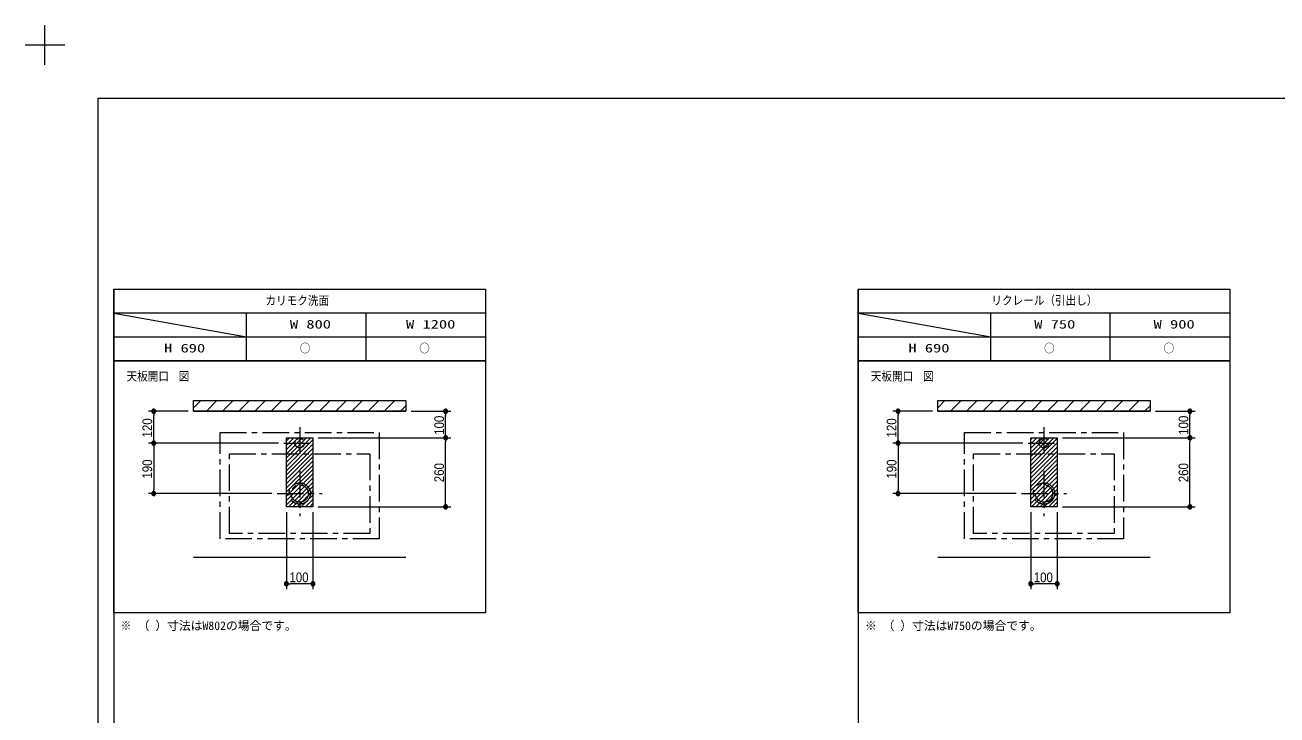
# Model space of a CAD drawing. Units: millimetres, scale not verified. Extents: x -6062 to 6062, y -3045 to 3045.
# Drawn here: x -6062 to -1344, y 446 to 3045 of the extents above; entities that cross this region are included whole.
import ezdxf
from ezdxf.enums import TextEntityAlignment as Align

# ---------------------------------------------------------------- set-up
doc = ezdxf.new("R2010")
doc.units = ezdxf.units.MM
doc.header["$LTSCALE"] = 20
doc.linetypes.add('CHAIN1', pattern=[8, 5, -1, 1, -1])
for name, color, linetype, lineweight in [('0-0_1図面枠', 7, 'Continuous', 9), ('0-2_2寸法-1', 7, 'Continuous', 9), ('0-3_0', 7, 'Continuous', 9), ('0-7_3一般', 7, 'Continuous', 9)]:
    doc.layers.add(name, color=color, linetype=linetype, lineweight=lineweight)
doc.styles.add('ＭＳ ゴシック', font='')
doc.styles.add('ＭＳ Ｐゴシック', font='')
doc.styles.get('ＭＳ ゴシック').set_extended_font_data('MS Gothic')
doc.styles.get('ＭＳ Ｐゴシック').set_extended_font_data('MS PGothic')

# ---------------------------------------------------------------- blocks, each defined once
blk = doc.blocks.new('グループ')
at = {"layer": '0-0_1図面枠'}
for p, q in [((-84000, 57900), (-84000, 60900)), ((-85500, 59400), (-82500, 59400))]:
    blk.add_line(p, q, dxfattribs=at)
blk = doc.blocks.new('グループ-2')
at = {"layer": '0-0_1図面枠'}
blk.add_lwpolyline([(-80000, 55400), (80000, 55400), (80000, -55400), (-80000, -55400)], close=True, dxfattribs=at)
blk = doc.blocks.new('図面枠')
at = {"layer": '0-0_1図面枠'}
for name in ['グループ', 'グループ-2']:
    blk.add_blockref(name, (0, 0), dxfattribs=at)
blk = doc.blocks.new('グループ-4')
at = {"layer": '0-0_1図面枠'}
for p, q in [((-78800, 41000), (-78800, -48600)), ((-22700, 41000), (-22700, -48600)), ((-50800, 39200), (-78800, 39200)), ((-78800, 39200), (-68800, 37400)), ((-68800, 35600), (-68800, 39200)), ((-59800, 35600), (-59800, 39200)), ((5300, 39200), (-22700, 39200)), ((-22700, 39200), (-12700, 37400)), ((-12700, 35600), (-12700, 39200)), ((-3700, 35600), (-3700, 39200)), ((-78800, 37400), (-50800, 37400)), ((-22700, 37400), (5300, 37400))]:
    blk.add_line(p, q, dxfattribs=at)
for points in [[(-78800, 41000), (-50800, 41000), (-50800, 35600), (-78800, 35600)], [(-22700, 41000), (5300, 41000), (5300, 35600), (-22700, 35600)], [(-78800, 35600), (-50800, 35600), (-50800, 16600), (-78800, 16600)], [(-22700, 35600), (5300, 35600), (5300, 16600), (-22700, 16600)]]:
    blk.add_lwpolyline(points, close=True, dxfattribs=at)
blk = doc.blocks.new('_Dot')
at = {"layer": '0-3_0'}
for p, q in [((-10, 0), (-20, 0)), ((9.78, 2), (-9.78, 2)), ((7.99, 6), (-7.99, 6)), ((9.16, -3.98), (-9.16, -3.98)), ((6, -7.98), (-6, -7.98))]:
    blk.add_line(p, q, dxfattribs=at)
for points in [[(10, 0), (9.92, 1.25), (9.69, 2.49), (9.3, 3.68), (8.76, 4.82), (8.09, 5.88), (7.29, 6.85), (6.37, 7.71), (5.36, 8.44), (4.26, 9.05), (3.09, 9.51), (1.87, 9.82), (0.63, 9.98), (-0.63, 9.98), (-1.87, 9.82), (-3.09, 9.51), (-4.26, 9.05), (-5.36, 8.44), (-6.37, 7.71), (-7.29, 6.85), (-8.09, 5.88), (-8.76, 4.82), (-9.3, 3.68), (-9.69, 2.49), (-9.92, 1.25), (-10, 0), (0, 0)], [(-10, 0), (-9.92, -1.25), (-9.69, -2.49), (-9.3, -3.68), (-8.76, -4.82), (-8.09, -5.88), (-7.29, -6.85), (-6.37, -7.71), (-5.36, -8.44), (-4.26, -9.05), (-3.09, -9.51), (-1.87, -9.82), (-0.63, -9.98), (0.63, -9.98), (1.87, -9.82), (3.09, -9.51), (4.26, -9.05), (5.36, -8.44), (6.37, -7.71), (7.29, -6.85), (8.09, -5.88), (8.76, -4.82), (9.3, -3.68), (9.69, -2.49), (9.92, -1.25), (10, 0), (0, 0)]]:
    blk.add_lwpolyline(points, close=True, dxfattribs=at)

msp = doc.modelspace()

# ---------------------------------------------------------------- linework, layer by layer
at = {"layer": '0-2_2寸法-1'}
for p, q in [((-5447.5, 1590), (-5597.5, 1590)), ((-5577.5, 1485.01), (-5577.5, 1574.99)), ((-4607.5, 1590), (-4457.5, 1590)), ((-4477.5, 1505.01), (-4477.5, 1574.99)), ((-2642.5, 1590), (-2792.5, 1590)), ((-2772.5, 1485.01), (-2772.5, 1574.99)), ((-1802.5, 1590), (-1652.5, 1590)), ((-1672.5, 1505.01), (-1672.5, 1574.99)), ((-5107.5, 1470), (-5597.5, 1470)), ((-5107.5, 1470), (-5597.5, 1470)), ((-4957.5, 1490), (-4457.5, 1490)), ((-4957.5, 1490), (-4457.5, 1490)), ((-4477.5, 1245.01), (-4477.5, 1474.99)), ((-2302.5, 1470), (-2792.5, 1470)), ((-2302.5, 1470), (-2792.5, 1470)), ((-2152.5, 1490), (-1652.5, 1490)), ((-2152.5, 1490), (-1652.5, 1490)), ((-1672.5, 1245.01), (-1672.5, 1474.99)), ((-5577.5, 1454.99), (-5577.5, 1295.01)), ((-2772.5, 1454.99), (-2772.5, 1295.01)), ((-5132.5, 1280), (-5597.5, 1280)), ((-2327.5, 1280), (-2792.5, 1280)), ((-4957.5, 1230), (-4457.5, 1230)), ((-2152.5, 1230), (-1652.5, 1230)), ((-5077.5, 1210), (-5077.5, 920)), ((-4977.5, 1210), (-4977.5, 920)), ((-2272.5, 1210), (-2272.5, 920)), ((-2172.5, 1210), (-2172.5, 920)), ((-4992.51, 940), (-5062.49, 940)), ((-2187.51, 940), (-2257.49, 940))]:
    msp.add_line(p, q, dxfattribs=at)
at = {"layer": '0-7_3一般'}
for p, q in [((-5427.5, 1602.56), (-5400.06, 1630)), ((-5379.1, 1590), (-5339.1, 1630)), ((-5318.14, 1590), (-5278.14, 1630)), ((-5257.18, 1590), (-5217.18, 1630)), ((-5196.22, 1590), (-5156.22, 1630)), ((-5135.26, 1590), (-5095.26, 1630)), ((-5074.3, 1590), (-5034.3, 1630)), ((-5013.34, 1590), (-4973.34, 1630)), ((-4952.38, 1590), (-4912.38, 1630)), ((-4891.42, 1590), (-4851.42, 1630)), ((-4830.46, 1590), (-4790.46, 1630)), ((-4769.5, 1590), (-4729.5, 1630)), ((-4708.54, 1590), (-4668.54, 1630)), ((-4647.58, 1590), (-4627.5, 1610.08)), ((-2622.5, 1603.4), (-2595.9, 1630)), ((-2574.94, 1590), (-2534.94, 1630)), ((-2513.98, 1590), (-2473.98, 1630)), ((-2453.02, 1590), (-2413.02, 1630)), ((-2392.06, 1590), (-2352.06, 1630)), ((-2331.1, 1590), (-2291.1, 1630)), ((-2270.14, 1590), (-2230.14, 1630)), ((-2209.18, 1590), (-2169.18, 1630)), ((-2148.22, 1590), (-2108.22, 1630)), ((-2087.26, 1590), (-2047.26, 1630)), ((-2026.3, 1590), (-1986.3, 1630)), ((-1965.34, 1590), (-1925.34, 1630)), ((-1904.38, 1590), (-1864.38, 1630)), ((-1843.42, 1590), (-1822.5, 1610.92)), ((-5427.5, 1590), (-4627.5, 1590)), ((-2622.5, 1590), (-1822.5, 1590)), ((-5077.5, 1478), (-5065.5, 1490)), ((-5077.5, 1462), (-5049.5, 1490)), ((-5077.5, 1446), (-5033.5, 1490)), ((-5077.5, 1430), (-5017.5, 1490)), ((-5077.5, 1414), (-5001.5, 1490)), ((-5077.5, 1398), (-4985.5, 1490)), ((-5077.5, 1382), (-4977.5, 1482)), ((-5077.5, 1366), (-4977.5, 1466)), ((-2272.5, 1483), (-2265.5, 1490)), ((-2272.5, 1467), (-2249.5, 1490)), ((-2272.5, 1451), (-2233.5, 1490)), ((-2272.5, 1435), (-2217.5, 1490)), ((-2272.5, 1419), (-2201.5, 1490)), ((-2272.5, 1403), (-2185.5, 1490)), ((-2272.5, 1387), (-2172.5, 1487)), ((-2272.5, 1371), (-2172.5, 1471)), ((-5077.5, 1350), (-4977.5, 1450)), ((-5077.5, 1334), (-4977.5, 1434)), ((-5077.5, 1318), (-4977.5, 1418)), ((-2272.5, 1355), (-2172.5, 1455)), ((-2272.5, 1339), (-2172.5, 1439)), ((-2272.5, 1323), (-2172.5, 1423)), ((-5077.5, 1302), (-4977.5, 1402)), ((-5077.5, 1286), (-4977.5, 1386)), ((-5077.5, 1270), (-4977.5, 1370)), ((-2272.5, 1307), (-2172.5, 1407)), ((-2272.5, 1291), (-2172.5, 1391)), ((-2272.5, 1275), (-2172.5, 1375)), ((-5077.5, 1254), (-4977.5, 1354)), ((-5077.5, 1238), (-4977.5, 1338)), ((-5069.5, 1230), (-4977.5, 1322)), ((-2272.5, 1259), (-2172.5, 1359)), ((-2272.5, 1243), (-2172.5, 1343)), ((-2269.5, 1230), (-2172.5, 1327)), ((-5053.5, 1230), (-4977.5, 1306)), ((-5037.5, 1230), (-4977.5, 1290)), ((-5021.5, 1230), (-4977.5, 1274)), ((-2253.5, 1230), (-2172.5, 1311)), ((-2237.5, 1230), (-2172.5, 1295)), ((-2221.5, 1230), (-2172.5, 1279)), ((-5005.5, 1230), (-4977.5, 1258)), ((-4989.5, 1230), (-4977.5, 1242)), ((-2205.5, 1230), (-2172.5, 1263)), ((-2189.5, 1230), (-2172.5, 1247)), ((-2173.5, 1230), (-2172.5, 1231)), ((-5427.5, 1040), (-4627.5, 1040)), ((-2622.5, 1040), (-1822.5, 1040))]:
    msp.add_line(p, q, dxfattribs=at)
at = {"layer": '0-7_3一般', "linetype": 'CHAIN1'}
for p, q in [((-5027.5, 1530), (-5027.5, 1410)), ((-2222.5, 1530), (-2222.5, 1410)), ((-5087.5, 1470), (-4967.5, 1470)), ((-2282.5, 1470), (-2162.5, 1470)), ((-5027.5, 1365), (-5027.5, 1195)), ((-2222.5, 1365), (-2222.5, 1195)), ((-5112.5, 1280), (-4942.5, 1280)), ((-2307.5, 1280), (-2137.5, 1280))]:
    msp.add_line(p, q, dxfattribs=at)
at = {"layer": '0-7_3一般'}
for points in [[(-5427.5, 1630), (-4627.5, 1630), (-4627.5, 1590), (-5427.5, 1590)], [(-2622.5, 1630), (-1822.5, 1630), (-1822.5, 1590), (-2622.5, 1590)], [(-5077.5, 1490), (-4977.5, 1490), (-4977.5, 1230), (-5077.5, 1230)], [(-5077.5, 1490), (-4977.5, 1490), (-4977.5, 1230), (-5077.5, 1230)], [(-2272.5, 1490), (-2172.5, 1490), (-2172.5, 1230), (-2272.5, 1230)], [(-2272.5, 1490), (-2172.5, 1490), (-2172.5, 1230), (-2272.5, 1230)]]:
    msp.add_lwpolyline(points, close=True, dxfattribs=at)
at = {"layer": '0-7_3一般', "linetype": 'CHAIN1'}
for points in [[(-5327.5, 1510), (-4727.5, 1510), (-4727.5, 1110), (-5327.5, 1110)], [(-2522.5, 1510), (-1922.5, 1510), (-1922.5, 1110), (-2522.5, 1110)], [(-5292.5, 1430), (-4762.5, 1430), (-4762.5, 1130), (-5292.5, 1130)], [(-2487.5, 1430), (-1957.5, 1430), (-1957.5, 1130), (-2487.5, 1130)]]:
    msp.add_lwpolyline(points, close=True, dxfattribs=at)
for centre, radius in [((-5027.5, 1470), 18), ((-2222.5, 1470), 18), ((-5027.5, 1280), 40), ((-5027.5, 1280), 32.5), ((-2222.5, 1280), 40), ((-2222.5, 1280), 32.5)]:
    msp.add_circle(centre, radius, dxfattribs=at)

# ---------------------------------------------------------------- block references
at = {"layer": '0-0_1図面枠', "xscale": 0.05, "yscale": 0.05}
for name in ['図面枠', 'グループ-4']:
    msp.add_blockref(name, (-1787.5, 0), dxfattribs=at)
at = {"layer": '0-2_2寸法-1', "xscale": 0.7503418, "yscale": 0.7503418}
for p, rotation in [((-5577.5, 1590), 90), ((-4477.5, 1590), 90), ((-2772.5, 1590), 90), ((-1672.5, 1590), 90), ((-5577.5, 1470), 270), ((-5577.5, 1470), 90), ((-4477.5, 1490), 270), ((-4477.5, 1490), 90), ((-2772.5, 1470), 270), ((-2772.5, 1470), 90), ((-1672.5, 1490), 270), ((-1672.5, 1490), 90), ((-5577.5, 1280), 270), ((-2772.5, 1280), 270), ((-4477.5, 1230), 270), ((-1672.5, 1230), 270), ((-5077.5, 940), 180), ((-2272.5, 940), 180)]:
    msp.add_blockref('_Dot', p, dxfattribs=dict(at, rotation=rotation))
for p in [(-4977.5, 940), (-2172.5, 940)]:
    msp.add_blockref('_Dot', p, dxfattribs=at)

# ---------------------------------------------------------------- texts
at = {"layer": '0-0_1図面枠', "style": 'ＭＳ ゴシック'}
for s, width, p in [('リクレール（引出し）', 0.9, (-2420.67, 1981.44)), ('カリモク洗面', 0.9, (-5156.39, 1980.86)), ('W 800', 1.4, (-5064.45, 1891.74)), ('W 1200', 1.4, (-4626.75, 1891.74)), ('W 750', 1.4, (-2259.45, 1891.74)), ('W 900', 1.4, (-1809.45, 1891.74)), ('H 690', 1.4, (-5538.49, 1801.74)), ('○', 0.9, (-5027.09, 1801.25)), ('○', 0.9, (-4577.09, 1801.25)), ('H 690', 1.4, (-2733.49, 1801.74)), ('○', 0.9, (-2222.09, 1801.25)), ('○', 0.9, (-1772.09, 1801.25)), ('天板開口', 0.9, (-5680, 1695.64)), ('図', 0.9, (-5483.27, 1695.64)), ('天板開口', 0.9, (-2875, 1695.64)), ('図', 0.9, (-2678.27, 1695.64)), ('※', 0.9, (-5702.1, 756.01))]:
    msp.add_text(s, height=32.55, dxfattribs=dict(at, width=width)).set_placement(p, align=Align.BOTTOM_LEFT)
for s, p in [('（ ）寸法はW802の場合です。', (-5637.93, 756.01)), ('※ （ ）寸法はW750の場合です。', (-2897.1, 756.01))]:
    msp.add_text(s, height=32.55, dxfattribs=at).set_placement(p, align=Align.BOTTOM_LEFT)
at = {"layer": '0-2_2寸法-1', "style": 'ＭＳ Ｐゴシック', "width": 0.9}
for s, p in [('120', (-5572.54, 1491.39)), ('100', (-4472.54, 1501.39)), ('120', (-2767.54, 1491.39)), ('100', (-1667.54, 1501.39)), ('190', (-5572.54, 1336.39)), ('260', (-4472.54, 1322.72)), ('190', (-2767.54, 1336.39)), ('260', (-1667.54, 1322.72))]:
    msp.add_text(s, height=36.66, rotation=90, dxfattribs=at).set_placement(p, align=Align.BOTTOM_LEFT)
for p in [(-5066.11, 935.04), (-2261.11, 935.04)]:
    msp.add_text('100', height=36.66, dxfattribs=at).set_placement(p, align=Align.BOTTOM_LEFT)

doc.saveas('drawing.dxf')
